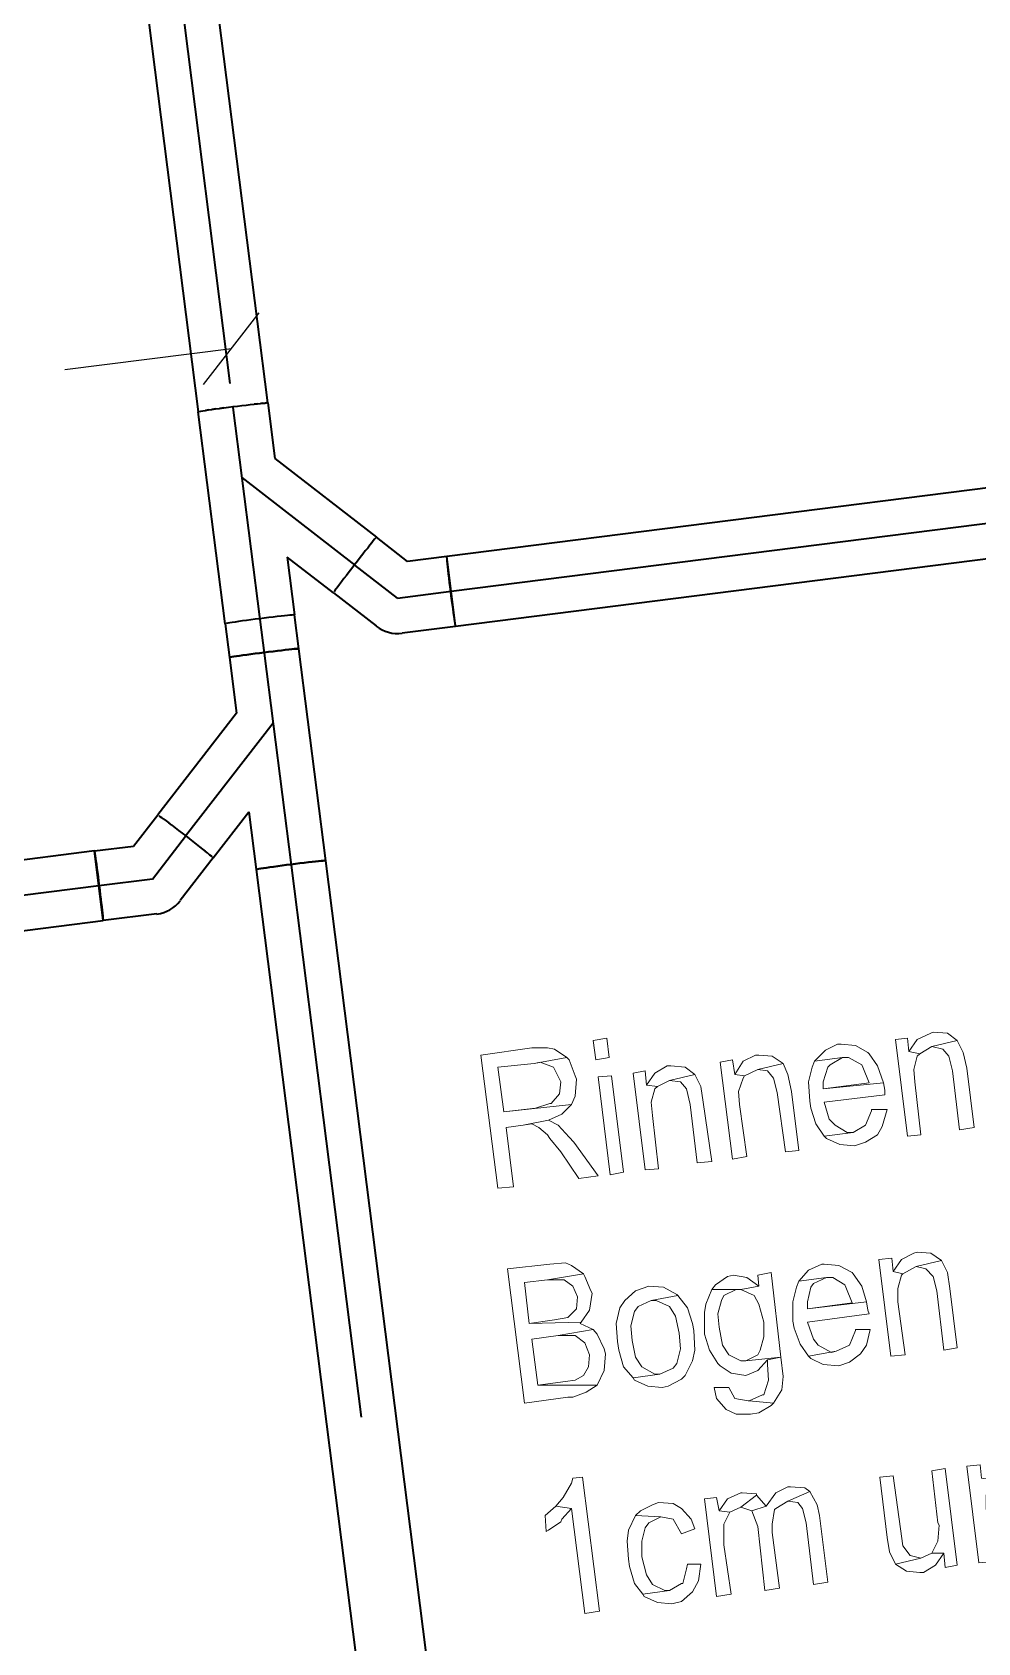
# Model space of a CAD drawing. Header units: metres. Extents: x 2713732.4 to 2713757.2, y 1226081.6 to 1226111.3.
# Drawn here: x 2713741.799 to 2713742.649, y 1226086.431 to 1226087.878 of the extents above; entities that cross this region are included whole.
import ezdxf

# ---------------------------------------------------------------- set-up
doc = ezdxf.new("R2010")
doc.units = ezdxf.units.M
doc.linetypes.add('DASHDOT', pattern=[1, 0.5, -0.25, 0, -0.25])
doc.layers.add('einlagen_boden_erstes_og', color=7, linetype='Continuous', true_color=0x000000)

msp = doc.modelspace()

# ---------------------------------------------------------------- linework, layer by layer
at = {"layer": 'einlagen_boden_erstes_og', "color": 5, "linetype": 'Continuous', "lineweight": 35, "true_color": 0x0000ff, "extrusion": (0.000477202, 0.001815, 0.999998)}
for p, q in [((2713741.8824, 1226088.0547, -0.1536), (2713741.9481, 1226087.5373, -0.1527)), ((2713742.0106, 1226087.5452, -0.1528), (2713741.9449, 1226088.0626, -0.1537)), ((2713743.4093, 1226087.5643, -0.1535), (2713742.1714, 1226087.4072, -0.1526)), ((2713741.9722, 1226087.3468, -0.1524), (2713741.9481, 1226087.5373, -0.1527)), ((2713741.9491, 1226087.5376, -0.1527), (2713741.9504, 1226087.5378, -0.1527)), ((2713741.9491, 1226087.5376, -0.1527), (2713741.9504, 1226087.5378, -0.1527)), ((2713741.9504, 1226087.5378, -0.1527), (2713741.9522, 1226087.5381, -0.1527)), ((2713741.9504, 1226087.5378, -0.1527), (2713741.9522, 1226087.5381, -0.1527)), ((2713741.9522, 1226087.5381, -0.1527), (2713741.9545, 1226087.5385, -0.1527)), ((2713741.9522, 1226087.5381, -0.1527), (2713741.9545, 1226087.5385, -0.1527)), ((2713741.9545, 1226087.5385, -0.1527), (2713741.9572, 1226087.5389, -0.1527)), ((2713741.9572, 1226087.5389, -0.1527), (2713741.9545, 1226087.5385, -0.1527)), ((2713741.9572, 1226087.5389, -0.1527), (2713741.9602, 1226087.5393, -0.1527)), ((2713741.9572, 1226087.5389, -0.1527), (2713741.9602, 1226087.5393, -0.1527)), ((2713741.9602, 1226087.5393, -0.1527), (2713741.9636, 1226087.5398, -0.1527)), ((2713741.9636, 1226087.5398, -0.1527), (2713741.9602, 1226087.5393, -0.1527)), ((2713741.9636, 1226087.5398, -0.1527), (2713741.9673, 1226087.5403, -0.1527)), ((2713741.9636, 1226087.5398, -0.1527), (2713741.9673, 1226087.5403, -0.1527)), ((2713741.9673, 1226087.5403, -0.1527), (2713741.9712, 1226087.5408, -0.1528)), ((2713741.9712, 1226087.5408, -0.1528), (2713741.9673, 1226087.5403, -0.1527)), ((2713741.9712, 1226087.5408, -0.1528), (2713741.9752, 1226087.5413, -0.1528)), ((2713741.9712, 1226087.5408, -0.1528), (2713741.9752, 1226087.5413, -0.1528)), ((2713741.9752, 1226087.5413, -0.1528), (2713741.9792, 1226087.5419, -0.1528)), ((2713741.9752, 1226087.5413, -0.1528), (2713741.9792, 1226087.5419, -0.1528)), ((2713741.9792, 1226087.5419, -0.1528), (2713741.9833, 1226087.5424, -0.1528)), ((2713741.9792, 1226087.5419, -0.1528), (2713741.9833, 1226087.5424, -0.1528)), ((2713741.9833, 1226087.5424, -0.1528), (2713741.9873, 1226087.5429, -0.1528)), ((2713741.9833, 1226087.5424, -0.1528), (2713741.9873, 1226087.5429, -0.1528)), ((2713741.9873, 1226087.5429, -0.1528), (2713741.9912, 1226087.5433, -0.1528)), ((2713741.9873, 1226087.5429, -0.1528), (2713741.9912, 1226087.5433, -0.1528)), ((2713741.9912, 1226087.5433, -0.1528), (2713741.9949, 1226087.5438, -0.1528)), ((2713741.9912, 1226087.5433, -0.1528), (2713741.9949, 1226087.5438, -0.1528)), ((2713741.9949, 1226087.5438, -0.1528), (2713741.9983, 1226087.5441, -0.1528)), ((2713741.9949, 1226087.5438, -0.1528), (2713741.9983, 1226087.5441, -0.1528)), ((2713741.9983, 1226087.5441, -0.1528), (2713742.0014, 1226087.5445, -0.1528)), ((2713742.0014, 1226087.5445, -0.1528), (2713741.9983, 1226087.5441, -0.1528)), ((2713742.0014, 1226087.5445, -0.1528), (2713742.0041, 1226087.5448, -0.1528)), ((2713742.0014, 1226087.5445, -0.1528), (2713742.0041, 1226087.5448, -0.1528)), ((2713742.0041, 1226087.5448, -0.1528), (2713742.0063, 1226087.545, -0.1528)), ((2713742.0063, 1226087.545, -0.1528), (2713742.0041, 1226087.5448, -0.1528)), ((2713742.0063, 1226087.545, -0.1528), (2713742.0082, 1226087.5451, -0.1528)), ((2713742.0063, 1226087.545, -0.1528), (2713742.0082, 1226087.5451, -0.1528)), ((2713742.0082, 1226087.5451, -0.1528), (2713742.0095, 1226087.5452, -0.1528)), ((2713742.0095, 1226087.5452, -0.1528), (2713742.0082, 1226087.5451, -0.1528)), ((2713742.0106, 1226087.5452, -0.1528), (2713742.0169, 1226087.4952, -0.1527)), ((2713742.0169, 1226087.4952, -0.1527), (2713742.1082, 1226087.4245, -0.1526)), ((2713742.1793, 1226087.3447, -0.1525), (2713743.4172, 1226087.5018, -0.1534)), ((2713742.104, 1226087.4195, -0.1526), (2713742.1023, 1226087.4174, -0.1526)), ((2713742.1054, 1226087.4213, -0.1526), (2713742.104, 1226087.4195, -0.1526)), ((2713742.1066, 1226087.4227, -0.1526), (2713742.1054, 1226087.4213, -0.1526)), ((2713742.1074, 1226087.4237, -0.1526), (2713742.1066, 1226087.4227, -0.1526)), ((2713742.1362, 1226087.4028, -0.1526), (2713742.1082, 1226087.4245, -0.1526)), ((2713742.0281, 1226087.4068, -0.1525), (2713742.0347, 1226087.3548, -0.1524)), ((2713742.0696, 1226087.3747, -0.1525), (2713742.0281, 1226087.4068, -0.1525)), ((2713742.0935, 1226087.4063, -0.1526), (2713742.0911, 1226087.4031, -0.1526)), ((2713742.096, 1226087.4094, -0.1526), (2713742.0935, 1226087.4063, -0.1526)), ((2713742.0982, 1226087.4123, -0.1526), (2713742.096, 1226087.4094, -0.1526)), ((2713742.1004, 1226087.4149, -0.1526), (2713742.0982, 1226087.4123, -0.1526)), ((2713742.1023, 1226087.4174, -0.1526), (2713742.1004, 1226087.4149, -0.1526)), ((2713742.1714, 1226087.4072, -0.1526), (2713742.1362, 1226087.4028, -0.1526)), ((2713742.1793, 1226087.3447, -0.1525), (2713742.1714, 1226087.4072, -0.1526)), ((2713742.1793, 1226087.3447, -0.1525), (2713742.1714, 1226087.4072, -0.1526)), ((2713742.1714, 1226087.4061, -0.1526), (2713742.1714, 1226087.4048, -0.1526)), ((2713742.1714, 1226087.4048, -0.1526), (2713742.1716, 1226087.403, -0.1526)), ((2713742.0812, 1226087.3903, -0.1525), (2713742.0789, 1226087.3874, -0.1525)), ((2713742.0836, 1226087.3934, -0.1525), (2713742.0812, 1226087.3903, -0.1525)), ((2713742.086, 1226087.3966, -0.1525), (2713742.0836, 1226087.3934, -0.1525)), ((2713742.0885, 1226087.3998, -0.1526), (2713742.086, 1226087.3966, -0.1525)), ((2713742.0911, 1226087.4031, -0.1526), (2713742.0885, 1226087.3998, -0.1526)), ((2713742.1716, 1226087.403, -0.1526), (2713742.1718, 1226087.4007, -0.1526)), ((2713742.1718, 1226087.4007, -0.1526), (2713742.1721, 1226087.398, -0.1526)), ((2713742.1721, 1226087.398, -0.1526), (2713742.1724, 1226087.3949, -0.1526)), ((2713742.1724, 1226087.3949, -0.1526), (2713742.1728, 1226087.3915, -0.1526)), ((2713742.1728, 1226087.3915, -0.1526), (2713742.1733, 1226087.3879, -0.1526)), ((2713742.0696, 1226087.3747, -0.1525), (2713742.1079, 1226087.345, -0.1525)), ((2713742.0709, 1226087.3767, -0.1525), (2713742.0702, 1226087.3756, -0.1525)), ((2713742.072, 1226087.3781, -0.1525), (2713742.0709, 1226087.3767, -0.1525)), ((2713742.0734, 1226087.38, -0.1525), (2713742.072, 1226087.3781, -0.1525)), ((2713742.075, 1226087.3822, -0.1525), (2713742.0734, 1226087.38, -0.1525)), ((2713742.0769, 1226087.3846, -0.1525), (2713742.075, 1226087.3822, -0.1525)), ((2713742.0789, 1226087.3874, -0.1525), (2713742.0769, 1226087.3846, -0.1525)), ((2713742.1733, 1226087.3879, -0.1526), (2713742.1737, 1226087.384, -0.1526)), ((2713742.1737, 1226087.384, -0.1526), (2713742.1742, 1226087.38, -0.1526)), ((2713742.1742, 1226087.38, -0.1526), (2713742.1747, 1226087.3759, -0.1525)), ((2713742.1747, 1226087.3759, -0.1525), (2713742.1752, 1226087.3718, -0.1525)), ((2713742.1752, 1226087.3718, -0.1525), (2713742.1758, 1226087.3678, -0.1525)), ((2713742.1758, 1226087.3678, -0.1525), (2713742.1763, 1226087.3639, -0.1525)), ((2713742.1763, 1226087.3639, -0.1525), (2713742.1768, 1226087.3603, -0.1525)), ((2713742.1768, 1226087.3603, -0.1525), (2713742.1773, 1226087.3569, -0.1525)), ((2713741.9722, 1226087.3468, -0.1524), (2713741.9761, 1226087.3165, -0.1523)), ((2713741.9746, 1226087.3474, -0.1524), (2713741.9733, 1226087.3471, -0.1524)), ((2713741.9746, 1226087.3474, -0.1524), (2713741.9733, 1226087.3471, -0.1524)), ((2713741.9764, 1226087.3477, -0.1524), (2713741.9746, 1226087.3474, -0.1524)), ((2713741.9764, 1226087.3477, -0.1524), (2713741.9746, 1226087.3474, -0.1524)), ((2713741.9787, 1226087.348, -0.1524), (2713741.9764, 1226087.3477, -0.1524)), ((2713741.9787, 1226087.348, -0.1524), (2713741.9764, 1226087.3477, -0.1524)), ((2713741.9813, 1226087.3484, -0.1524), (2713741.9787, 1226087.348, -0.1524)), ((2713741.9813, 1226087.3484, -0.1524), (2713741.9787, 1226087.348, -0.1524)), ((2713741.9844, 1226087.3489, -0.1524), (2713741.9813, 1226087.3484, -0.1524)), ((2713741.9844, 1226087.3489, -0.1524), (2713741.9813, 1226087.3484, -0.1524)), ((2713741.9878, 1226087.3494, -0.1524), (2713741.9844, 1226087.3489, -0.1524)), ((2713741.9878, 1226087.3494, -0.1524), (2713741.9844, 1226087.3489, -0.1524)), ((2713741.9915, 1226087.3499, -0.1524), (2713741.9878, 1226087.3494, -0.1524)), ((2713741.9915, 1226087.3499, -0.1524), (2713741.9878, 1226087.3494, -0.1524)), ((2713741.9953, 1226087.3504, -0.1524), (2713741.9915, 1226087.3499, -0.1524)), ((2713741.9953, 1226087.3504, -0.1524), (2713741.9915, 1226087.3499, -0.1524)), ((2713741.9993, 1226087.3509, -0.1524), (2713741.9953, 1226087.3504, -0.1524)), ((2713741.9993, 1226087.3509, -0.1524), (2713741.9953, 1226087.3504, -0.1524)), ((2713742.0034, 1226087.3514, -0.1524), (2713741.9993, 1226087.3509, -0.1524)), ((2713742.0034, 1226087.3514, -0.1524), (2713741.9993, 1226087.3509, -0.1524)), ((2713742.0075, 1226087.3519, -0.1524), (2713742.0034, 1226087.3514, -0.1524)), ((2713742.0075, 1226087.3519, -0.1524), (2713742.0034, 1226087.3514, -0.1524)), ((2713742.0115, 1226087.3524, -0.1524), (2713742.0075, 1226087.3519, -0.1524)), ((2713742.0115, 1226087.3524, -0.1524), (2713742.0075, 1226087.3519, -0.1524)), ((2713742.0154, 1226087.3529, -0.1524), (2713742.0115, 1226087.3524, -0.1524)), ((2713742.0154, 1226087.3529, -0.1524), (2713742.0115, 1226087.3524, -0.1524)), ((2713742.019, 1226087.3533, -0.1524), (2713742.0154, 1226087.3529, -0.1524)), ((2713742.019, 1226087.3533, -0.1524), (2713742.0154, 1226087.3529, -0.1524)), ((2713742.0225, 1226087.3537, -0.1524), (2713742.019, 1226087.3533, -0.1524)), ((2713742.0225, 1226087.3537, -0.1524), (2713742.019, 1226087.3533, -0.1524)), ((2713742.0255, 1226087.354, -0.1524), (2713742.0225, 1226087.3537, -0.1524)), ((2713742.0255, 1226087.354, -0.1524), (2713742.0225, 1226087.3537, -0.1524)), ((2713742.0282, 1226087.3543, -0.1524), (2713742.0255, 1226087.354, -0.1524)), ((2713742.0282, 1226087.3543, -0.1524), (2713742.0255, 1226087.354, -0.1524)), ((2713742.0305, 1226087.3546, -0.1524), (2713742.0282, 1226087.3543, -0.1524)), ((2713742.0305, 1226087.3546, -0.1524), (2713742.0282, 1226087.3543, -0.1524)), ((2713742.0323, 1226087.3547, -0.1524), (2713742.0305, 1226087.3546, -0.1524)), ((2713742.0323, 1226087.3547, -0.1524), (2713742.0305, 1226087.3546, -0.1524)), ((2713742.0337, 1226087.3548, -0.1524), (2713742.0323, 1226087.3547, -0.1524)), ((2713742.0337, 1226087.3548, -0.1524), (2713742.0323, 1226087.3547, -0.1524)), ((2713742.0386, 1226087.3244, -0.1524), (2713742.0347, 1226087.3548, -0.1524)), ((2713742.1773, 1226087.3569, -0.1525), (2713742.1777, 1226087.3538, -0.1525)), ((2713742.1777, 1226087.3538, -0.1525), (2713742.1781, 1226087.3511, -0.1525)), ((2713742.1781, 1226087.3511, -0.1525), (2713742.1785, 1226087.3489, -0.1525)), ((2713742.1785, 1226087.3489, -0.1525), (2713742.1788, 1226087.3471, -0.1525)), ((2713742.1788, 1226087.3471, -0.1525), (2713742.179, 1226087.3458, -0.1525)), ((2713742.1312, 1226087.3386, -0.1525), (2713742.1793, 1226087.3447, -0.1525)), ((2713741.9761, 1226087.3165, -0.1523), (2713741.9824, 1226087.2664, -0.1523)), ((2713741.9771, 1226087.3167, -0.1523), (2713741.9784, 1226087.317, -0.1523)), ((2713741.9784, 1226087.317, -0.1523), (2713741.9771, 1226087.3167, -0.1523)), ((2713741.9784, 1226087.317, -0.1523), (2713741.9802, 1226087.3173, -0.1524)), ((2713741.9802, 1226087.3173, -0.1524), (2713741.9784, 1226087.317, -0.1523)), ((2713741.9802, 1226087.3173, -0.1524), (2713741.9825, 1226087.3177, -0.1524)), ((2713741.9825, 1226087.3177, -0.1524), (2713741.9802, 1226087.3173, -0.1524)), ((2713741.9825, 1226087.3177, -0.1524), (2713741.9852, 1226087.3181, -0.1524)), ((2713741.9852, 1226087.3181, -0.1524), (2713741.9825, 1226087.3177, -0.1524)), ((2713741.9852, 1226087.3181, -0.1524), (2713741.9883, 1226087.3185, -0.1524)), ((2713741.9883, 1226087.3185, -0.1524), (2713741.9852, 1226087.3181, -0.1524)), ((2713741.9883, 1226087.3185, -0.1524), (2713741.9917, 1226087.319, -0.1524)), ((2713741.9917, 1226087.319, -0.1524), (2713741.9883, 1226087.3185, -0.1524)), ((2713741.9917, 1226087.319, -0.1524), (2713741.9953, 1226087.3195, -0.1524)), ((2713741.9953, 1226087.3195, -0.1524), (2713741.9917, 1226087.319, -0.1524)), ((2713741.9953, 1226087.3195, -0.1524), (2713741.9992, 1226087.32, -0.1524)), ((2713741.9992, 1226087.32, -0.1524), (2713741.9953, 1226087.3195, -0.1524)), ((2713741.9992, 1226087.32, -0.1524), (2713742.0032, 1226087.3205, -0.1524)), ((2713742.0032, 1226087.3205, -0.1524), (2713741.9992, 1226087.32, -0.1524)), ((2713742.0032, 1226087.3205, -0.1524), (2713742.0073, 1226087.321, -0.1524)), ((2713742.0073, 1226087.321, -0.1524), (2713742.0032, 1226087.3205, -0.1524)), ((2713742.0073, 1226087.321, -0.1524), (2713742.0113, 1226087.3216, -0.1524)), ((2713742.0113, 1226087.3216, -0.1524), (2713742.0073, 1226087.321, -0.1524)), ((2713742.0113, 1226087.3216, -0.1524), (2713742.0154, 1226087.322, -0.1524)), ((2713742.0154, 1226087.322, -0.1524), (2713742.0113, 1226087.3216, -0.1524)), ((2713742.0154, 1226087.322, -0.1524), (2713742.0192, 1226087.3225, -0.1524)), ((2713742.0192, 1226087.3225, -0.1524), (2713742.0154, 1226087.322, -0.1524)), ((2713742.0192, 1226087.3225, -0.1524), (2713742.0229, 1226087.3229, -0.1524)), ((2713742.0229, 1226087.3229, -0.1524), (2713742.0192, 1226087.3225, -0.1524)), ((2713742.0229, 1226087.3229, -0.1524), (2713742.0263, 1226087.3233, -0.1524)), ((2713742.0263, 1226087.3233, -0.1524), (2713742.0229, 1226087.3229, -0.1524)), ((2713742.0263, 1226087.3233, -0.1524), (2713742.0294, 1226087.3237, -0.1524)), ((2713742.0294, 1226087.3237, -0.1524), (2713742.0263, 1226087.3233, -0.1524)), ((2713742.0294, 1226087.3237, -0.1524), (2713742.0321, 1226087.3239, -0.1524)), ((2713742.0321, 1226087.3239, -0.1524), (2713742.0294, 1226087.3237, -0.1524)), ((2713742.0321, 1226087.3239, -0.1524), (2713742.0344, 1226087.3242, -0.1524)), ((2713742.0344, 1226087.3242, -0.1524), (2713742.0321, 1226087.3239, -0.1524)), ((2713742.0344, 1226087.3242, -0.1524), (2713742.0362, 1226087.3243, -0.1524)), ((2713742.0362, 1226087.3243, -0.1524), (2713742.0344, 1226087.3242, -0.1524)), ((2713742.0362, 1226087.3243, -0.1524), (2713742.0375, 1226087.3244, -0.1524)), ((2713742.0375, 1226087.3244, -0.1524), (2713742.0362, 1226087.3243, -0.1524)), ((2713742.0628, 1226087.1339, -0.1521), (2713742.0386, 1226087.3244, -0.1524)), ((2713741.9824, 1226087.2664, -0.1523), (2713741.9117, 1226087.1752, -0.1521)), ((2713741.89, 1226087.1471, -0.152), (2713741.9117, 1226087.1752, -0.1521)), ((2713741.9127, 1226087.1746, -0.1521), (2713741.9137, 1226087.1738, -0.1521)), ((2713741.9137, 1226087.1738, -0.1521), (2713741.9152, 1226087.1728, -0.1521)), ((2713741.9171, 1226087.1714, -0.1521), (2713741.9152, 1226087.1728, -0.1521)), ((2713741.9615, 1226087.1366, -0.152), (2713741.9937, 1226087.178, -0.1521)), ((2713741.9937, 1226087.178, -0.1521), (2713742.0003, 1226087.126, -0.152)), ((2713741.9171, 1226087.1714, -0.1521), (2713741.9192, 1226087.1698, -0.1521)), ((2713741.9192, 1226087.1698, -0.1521), (2713741.9217, 1226087.1679, -0.1521)), ((2713741.9244, 1226087.1658, -0.152), (2713741.9217, 1226087.1679, -0.1521)), ((2713741.9244, 1226087.1658, -0.152), (2713741.9274, 1226087.1636, -0.152)), ((2713741.9274, 1226087.1636, -0.152), (2713741.9305, 1226087.1612, -0.152)), ((2713741.9305, 1226087.1612, -0.152), (2713741.9337, 1226087.1587, -0.152)), ((2713741.9337, 1226087.1587, -0.152), (2713741.9369, 1226087.1562, -0.152)), ((2713741.8549, 1226087.1427, -0.152), (2713741.89, 1226087.1471, -0.152)), ((2713741.9369, 1226087.1562, -0.152), (2713741.9402, 1226087.1537, -0.152)), ((2713741.9402, 1226087.1537, -0.152), (2713741.9433, 1226087.1512, -0.152)), ((2713741.9433, 1226087.1512, -0.152), (2713741.9464, 1226087.1488, -0.152)), ((2713741.9464, 1226087.1488, -0.152), (2713741.9493, 1226087.1465, -0.152)), ((2713741.9493, 1226087.1465, -0.152), (2713741.952, 1226087.1444, -0.152)), ((2713741.952, 1226087.1444, -0.152), (2713741.9544, 1226087.1425, -0.152)), ((2713741.8549, 1226087.1427, -0.152), (2713740.5177, 1226086.973, -0.151)), ((2713741.8628, 1226087.0802, -0.1519), (2713741.8549, 1226087.1427, -0.152)), ((2713741.8549, 1226087.1427, -0.152), (2713741.8628, 1226087.0802, -0.1519)), ((2713741.8554, 1226087.1403, -0.152), (2713741.8551, 1226087.1416, -0.152)), ((2713741.8557, 1226087.1385, -0.152), (2713741.8554, 1226087.1403, -0.152)), ((2713741.8561, 1226087.1363, -0.152), (2713741.8557, 1226087.1385, -0.152)), ((2713741.8565, 1226087.1336, -0.152), (2713741.8561, 1226087.1363, -0.152)), ((2713741.8569, 1226087.1305, -0.152), (2713741.8565, 1226087.1336, -0.152)), ((2713741.8574, 1226087.1271, -0.1519), (2713741.8569, 1226087.1305, -0.152)), ((2713741.9615, 1226087.1366, -0.152), (2713741.9318, 1226087.0982, -0.1519)), ((2713741.9566, 1226087.1408, -0.152), (2713741.9544, 1226087.1425, -0.152)), ((2713741.9566, 1226087.1408, -0.152), (2713741.9583, 1226087.1393, -0.152)), ((2713741.9583, 1226087.1393, -0.152), (2713741.9597, 1226087.1382, -0.152)), ((2713741.9608, 1226087.1373, -0.152), (2713741.9597, 1226087.1382, -0.152)), ((2713742.0124, 1226087.1281, -0.152), (2713742.0158, 1226087.1285, -0.152)), ((2713742.0158, 1226087.1285, -0.152), (2713742.0124, 1226087.1281, -0.152)), ((2713742.0158, 1226087.1285, -0.152), (2713742.0195, 1226087.129, -0.152)), ((2713742.0195, 1226087.129, -0.152), (2713742.0158, 1226087.1285, -0.152)), ((2713742.0195, 1226087.129, -0.152), (2713742.0234, 1226087.1296, -0.152)), ((2713742.0234, 1226087.1296, -0.152), (2713742.0195, 1226087.129, -0.152)), ((2713742.0234, 1226087.1296, -0.152), (2713742.0274, 1226087.1301, -0.152)), ((2713742.0274, 1226087.1301, -0.152), (2713742.0234, 1226087.1296, -0.152)), ((2713742.0274, 1226087.1301, -0.152), (2713742.0314, 1226087.1306, -0.152)), ((2713742.0314, 1226087.1306, -0.152), (2713742.0274, 1226087.1301, -0.152)), ((2713742.0314, 1226087.1306, -0.152), (2713742.0355, 1226087.1311, -0.152)), ((2713742.0355, 1226087.1311, -0.152), (2713742.0314, 1226087.1306, -0.152)), ((2713742.0355, 1226087.1311, -0.152), (2713742.0395, 1226087.1316, -0.152)), ((2713742.0395, 1226087.1316, -0.152), (2713742.0355, 1226087.1311, -0.152)), ((2713742.0395, 1226087.1316, -0.152), (2713742.0434, 1226087.1321, -0.152)), ((2713742.0434, 1226087.1321, -0.152), (2713742.0395, 1226087.1316, -0.152)), ((2713742.0434, 1226087.1321, -0.152), (2713742.0471, 1226087.1325, -0.152)), ((2713742.0471, 1226087.1325, -0.152), (2713742.0434, 1226087.1321, -0.152)), ((2713742.0471, 1226087.1325, -0.152), (2713742.0505, 1226087.1329, -0.152)), ((2713742.0505, 1226087.1329, -0.152), (2713742.0471, 1226087.1325, -0.152)), ((2713742.0505, 1226087.1329, -0.152), (2713742.0536, 1226087.1332, -0.1521)), ((2713742.0536, 1226087.1332, -0.1521), (2713742.0505, 1226087.1329, -0.152)), ((2713742.0536, 1226087.1332, -0.1521), (2713742.0563, 1226087.1335, -0.1521)), ((2713742.0563, 1226087.1335, -0.1521), (2713742.0536, 1226087.1332, -0.1521)), ((2713742.0563, 1226087.1335, -0.1521), (2713742.0585, 1226087.1337, -0.1521)), ((2713742.0585, 1226087.1337, -0.1521), (2713742.0563, 1226087.1335, -0.1521)), ((2713742.0585, 1226087.1337, -0.1521), (2713742.0604, 1226087.1339, -0.1521)), ((2713742.0604, 1226087.1339, -0.1521), (2713742.0585, 1226087.1337, -0.1521)), ((2713742.0604, 1226087.1339, -0.1521), (2713742.0617, 1226087.134, -0.1521)), ((2713742.0617, 1226087.134, -0.1521), (2713742.0604, 1226087.1339, -0.1521)), ((2713742.184, 1226086.1784, -0.1504), (2713742.0628, 1226087.1339, -0.1521)), ((2713741.8579, 1226087.1235, -0.1519), (2713741.8574, 1226087.1271, -0.1519)), ((2713741.8584, 1226087.1196, -0.1519), (2713741.8579, 1226087.1235, -0.1519)), ((2713741.8589, 1226087.1156, -0.1519), (2713741.8584, 1226087.1196, -0.1519)), ((2713741.8594, 1226087.1115, -0.1519), (2713741.8589, 1226087.1156, -0.1519)), ((2713742.0003, 1226087.126, -0.152), (2713742.1215, 1226086.1705, -0.1503)), ((2713742.0013, 1226087.1263, -0.152), (2713742.0026, 1226087.1266, -0.152)), ((2713742.0026, 1226087.1266, -0.152), (2713742.0013, 1226087.1263, -0.152)), ((2713742.0026, 1226087.1266, -0.152), (2713742.0044, 1226087.1269, -0.152)), ((2713742.0044, 1226087.1269, -0.152), (2713742.0026, 1226087.1266, -0.152)), ((2713742.0044, 1226087.1269, -0.152), (2713742.0067, 1226087.1272, -0.152)), ((2713742.0067, 1226087.1272, -0.152), (2713742.0044, 1226087.1269, -0.152)), ((2713742.0067, 1226087.1272, -0.152), (2713742.0094, 1226087.1276, -0.152)), ((2713742.0094, 1226087.1276, -0.152), (2713742.0067, 1226087.1272, -0.152)), ((2713742.0094, 1226087.1276, -0.152), (2713742.0124, 1226087.1281, -0.152)), ((2713742.0124, 1226087.1281, -0.152), (2713742.0094, 1226087.1276, -0.152)), ((2713741.86, 1226087.1074, -0.1519), (2713741.8594, 1226087.1115, -0.1519)), ((2713741.8604, 1226087.1034, -0.1519), (2713741.86, 1226087.1074, -0.1519)), ((2713741.8609, 1226087.0995, -0.1519), (2713741.8604, 1226087.1034, -0.1519)), ((2713741.8613, 1226087.0959, -0.1519), (2713741.8609, 1226087.0995, -0.1519)), ((2713741.8617, 1226087.0925, -0.1519), (2713741.8613, 1226087.0959, -0.1519)), ((2713741.8621, 1226087.0894, -0.1519), (2713741.8617, 1226087.0925, -0.1519)), ((2713741.8623, 1226087.0867, -0.1519), (2713741.8621, 1226087.0894, -0.1519)), ((2713741.8626, 1226087.0844, -0.1519), (2713741.8623, 1226087.0867, -0.1519)), ((2713741.9109, 1226087.0863, -0.1519), (2713741.8628, 1226087.0802, -0.1519)), ((2713740.5256, 1226086.9105, -0.1509), (2713741.8628, 1226087.0802, -0.1519)), ((2713741.8627, 1226087.0826, -0.1519), (2713741.8626, 1226087.0844, -0.1519)), ((2713741.8628, 1226087.0813, -0.1519), (2713741.8627, 1226087.0826, -0.1519))]:
    msp.add_line(p, q, dxfattribs=at)
at = {"layer": 'einlagen_boden_erstes_og', "color": 5, "linetype": 'DASHDOT', "lineweight": 35, "true_color": 0x0000ff, "extrusion": (0.000477202, 0.001815, 0.999998)}
for p, q in [((2713741.9137, 1226088.0587, -0.1537), (2713741.9793, 1226087.5412, -0.1528)), ((2713741.9793, 1226087.5412, -0.1528), (2713742.0035, 1226087.3508, -0.1524)), ((2713742.1753, 1226087.376, -0.1526), (2713743.4133, 1226087.5331, -0.1534)), ((2713741.9873, 1226087.4783, -0.1526), (2713742.0889, 1226087.3996, -0.1526)), ((2713742.1272, 1226087.3699, -0.1525), (2713742.0889, 1226087.3996, -0.1526)), ((2713742.1272, 1226087.3699, -0.1525), (2713742.1753, 1226087.376, -0.1526)), ((2713742.0035, 1226087.3508, -0.1524), (2713742.0073, 1226087.3204, -0.1524)), ((2713742.0073, 1226087.3204, -0.1524), (2713742.0315, 1226087.13, -0.152)), ((2713742.0153, 1226087.2574, -0.1523), (2713741.9366, 1226087.1559, -0.152)), ((2713741.9069, 1226087.1175, -0.152), (2713741.9366, 1226087.1559, -0.152)), ((2713742.0315, 1226087.13, -0.152), (2713742.1528, 1226086.1745, -0.1504)), ((2713741.9069, 1226087.1175, -0.152), (2713741.8588, 1226087.1114, -0.1519)), ((2713741.8588, 1226087.1114, -0.1519), (2713740.5217, 1226086.9417, -0.151))]:
    msp.add_line(p, q, dxfattribs=at)
at = {"layer": 'einlagen_boden_erstes_og', "color": 7, "linetype": 'Continuous', "lineweight": 25, "extrusion": (0.000477202, 0.001815, 0.999998)}
for p, q in [((2713741.953, 1226087.5619, -0.1528), (2713742.0028, 1226087.6262, -0.1529)), ((2713741.9779, 1226087.594, -0.1529), (2713741.8282, 1226087.575, -0.1527))]:
    msp.add_line(p, q, dxfattribs=at)
at = {"layer": 'einlagen_boden_erstes_og', "color": 7, "lineweight": 0}
for points in [[(2713742.3151, 1226086.9745), (2713742.3031, 1226086.9724), (2713742.3053, 1226086.955), (2713742.3172, 1226086.9571)], [(2713742.5855, 1226086.9745), (2713742.5747, 1226086.9734), (2713742.5855, 1226086.8865), (2713742.5975, 1226086.8876), (2713742.592, 1226086.9354), (2713742.591, 1226086.9463), (2713742.5942, 1226086.9582), (2713742.5964, 1226086.9604), (2713742.5866, 1226086.9626)], [(2713742.6083, 1226086.98), (2713742.6062, 1226086.9789), (2713742.5942, 1226086.9734), (2713742.5866, 1226086.9626), (2713742.5964, 1226086.9604), (2713742.6072, 1226086.9669), (2713742.6301, 1226086.9724), (2713742.6214, 1226086.9789)], [(2713742.6301, 1226086.9724), (2713742.6072, 1226086.9669), (2713742.617, 1226086.9647), (2713742.6225, 1226086.9582), (2713742.6257, 1226086.9452), (2713742.6322, 1226086.892), (2713742.6453, 1226086.8941), (2713742.6387, 1226086.9474), (2713742.6355, 1226086.9615)], [(2713742.2477, 1226086.9658), (2713742.2021, 1226086.9593), (2713742.2173, 1226086.8398), (2713742.2314, 1226086.8409), (2713742.2249, 1226086.8941), (2713742.2401, 1226086.8963), (2713742.2629, 1226086.9007), (2713742.2749, 1226086.9061), (2713742.2836, 1226086.9148), (2713742.2227, 1226086.9083), (2713742.2173, 1226086.9485), (2713742.2499, 1226086.9517), (2713742.2792, 1226086.9571), (2713742.2683, 1226086.9647), (2713742.2618, 1226086.9658)], [(2713742.2792, 1226086.9571), (2713742.2499, 1226086.9517), (2713742.2553, 1226086.9528), (2713742.2673, 1226086.9485), (2713742.2673, 1226086.9485), (2713742.2738, 1226086.9354), (2713742.2727, 1226086.9246), (2713742.2651, 1226086.9159), (2713742.264, 1226086.9159), (2713742.251, 1226086.9115), (2713742.2227, 1226086.9083), (2713742.2836, 1226086.9148), (2713742.2868, 1226086.9224), (2713742.2879, 1226086.9376), (2713742.2868, 1226086.9408), (2713742.2814, 1226086.955)], [(2713742.428, 1226086.955), (2713742.4172, 1226086.9528), (2713742.428, 1226086.8659), (2713742.4411, 1226086.8681), (2713742.4345, 1226086.9148), (2713742.4335, 1226086.9267), (2713742.4378, 1226086.9387), (2713742.4389, 1226086.9408), (2713742.4302, 1226086.9419)], [(2713742.4519, 1226086.9593), (2713742.4487, 1226086.9593), (2713742.4378, 1226086.9539), (2713742.4302, 1226086.9419), (2713742.4389, 1226086.9408), (2713742.4508, 1226086.9463), (2713742.4736, 1226086.9517), (2713742.4639, 1226086.9582)], [(2713742.5019, 1226086.9539), (2713742.4997, 1226086.9485), (2713742.4965, 1226086.9354), (2713742.4975, 1226086.918), (2713742.4986, 1226086.9115), (2713742.503, 1226086.8974), (2713742.5106, 1226086.8865), (2713742.5366, 1226086.8898), (2713742.5312, 1226086.8898), (2713742.5203, 1226086.8963), (2713742.5149, 1226086.9017), (2713742.5106, 1226086.917), (2713742.5649, 1226086.9235), (2713742.5649, 1226086.9278), (2713742.5638, 1226086.9343), (2713742.5095, 1226086.9289), (2713742.5095, 1226086.9354), (2713742.5138, 1226086.9485), (2713742.516, 1226086.9506), (2713742.5269, 1226086.9571)], [(2713742.5258, 1226086.9691), (2713742.5225, 1226086.9691), (2713742.5117, 1226086.9637), (2713742.5019, 1226086.9539), (2713742.5269, 1226086.9571), (2713742.5323, 1226086.9571), (2713742.5442, 1226086.9506), (2713742.5453, 1226086.9485), (2713742.5508, 1226086.9343), (2713742.5095, 1226086.9289), (2713742.5638, 1226086.9343), (2713742.5584, 1226086.9495), (2713742.5508, 1226086.9604), (2713742.5497, 1226086.9615), (2713742.5388, 1226086.968)], [(2713742.3194, 1226086.9408), (2713742.3074, 1226086.9398), (2713742.3183, 1226086.8518), (2713742.3303, 1226086.854)], [(2713742.3498, 1226086.9452), (2713742.3389, 1226086.943), (2713742.3498, 1226086.8561), (2713742.3618, 1226086.8572), (2713742.3563, 1226086.905), (2713742.3552, 1226086.917), (2713742.3585, 1226086.9289), (2713742.3607, 1226086.9311), (2713742.3509, 1226086.9322)], [(2713742.3726, 1226086.9495), (2713742.3694, 1226086.9495), (2713742.3585, 1226086.943), (2713742.3509, 1226086.9322), (2713742.3607, 1226086.9311), (2713742.3715, 1226086.9365), (2713742.3943, 1226086.9419), (2713742.3857, 1226086.9485)], [(2713742.3943, 1226086.9419), (2713742.3715, 1226086.9365), (2713742.3813, 1226086.9354), (2713742.3867, 1226086.9289), (2713742.39, 1226086.9148), (2713742.3965, 1226086.8626), (2713742.4096, 1226086.8637), (2713742.4019, 1226086.917), (2713742.3998, 1226086.9311)], [(2713742.4736, 1226086.9517), (2713742.4508, 1226086.9463), (2713742.4595, 1226086.9452), (2713742.465, 1226086.9387), (2713742.4682, 1226086.9256), (2713742.4758, 1226086.8724), (2713742.4878, 1226086.8735), (2713742.4812, 1226086.9267), (2713742.478, 1226086.9419)], [(2713742.2629, 1226086.9007), (2713742.2401, 1226086.8963), (2713742.2477, 1226086.8974), (2713742.2542, 1226086.8941), (2713742.2618, 1226086.8876), (2713742.264, 1226086.8844), (2713742.2738, 1226086.8724), (2713742.2901, 1226086.8485), (2713742.3074, 1226086.8507), (2713742.2857, 1226086.8811), (2713742.2814, 1226086.8855), (2713742.2716, 1226086.8963)], [(2713742.5529, 1226086.9104), (2713742.5529, 1226086.9093), (2713742.5475, 1226086.8963), (2713742.5366, 1226086.8898), (2713742.5106, 1226086.8865), (2713742.5127, 1226086.8844), (2713742.5247, 1226086.8789), (2713742.5377, 1226086.8778), (2713742.5475, 1226086.8811), (2713742.5584, 1226086.8876), (2713742.5627, 1226086.8952), (2713742.5671, 1226086.9104)], [(2713742.5942, 1226086.7823), (2713742.591, 1226086.7812), (2713742.5801, 1226086.7757), (2713742.5725, 1226086.7649), (2713742.5812, 1226086.7627), (2713742.5931, 1226086.7692), (2713742.6159, 1226086.7747), (2713742.6062, 1226086.7812)], [(2713742.264, 1226086.7714), (2713742.226, 1226086.7671), (2713742.2412, 1226086.6465), (2713742.2803, 1226086.6519), (2713742.2846, 1226086.6519), (2713742.2966, 1226086.6563), (2713742.3064, 1226086.6628), (2713742.2531, 1226086.6628), (2713742.2477, 1226086.7041), (2713742.2716, 1226086.7073), (2713742.3031, 1226086.7127), (2713742.2912, 1226086.7182), (2713742.2922, 1226086.7193), (2713742.2455, 1226086.7182), (2713742.2412, 1226086.7551), (2713742.2618, 1226086.7573), (2713742.2944, 1226086.7627), (2713742.2836, 1226086.7703), (2713742.2781, 1226086.7725)], [(2713742.5106, 1226086.7714), (2713742.5084, 1226086.7714), (2713742.4965, 1226086.766), (2713742.4878, 1226086.7562), (2713742.5127, 1226086.7594), (2713742.5182, 1226086.7594), (2713742.529, 1226086.7529), (2713742.5301, 1226086.7508), (2713742.5356, 1226086.7366), (2713742.4954, 1226086.7312), (2713742.5486, 1226086.7377), (2713742.5442, 1226086.7518), (2713742.5366, 1226086.7627), (2713742.5356, 1226086.7638), (2713742.5236, 1226086.7703)], [(2713742.5714, 1226086.7768), (2713742.5595, 1226086.7757), (2713742.5703, 1226086.6888), (2713742.5834, 1226086.6899), (2713742.5768, 1226086.7377), (2713742.5768, 1226086.7497), (2713742.5801, 1226086.7616), (2713742.5812, 1226086.7627), (2713742.5725, 1226086.7649)], [(2713742.6159, 1226086.7747), (2713742.5931, 1226086.7692), (2713742.6018, 1226086.7671), (2713742.6083, 1226086.7605), (2713742.6116, 1226086.7475), (2713742.6181, 1226086.6943), (2713742.6301, 1226086.6964), (2713742.6235, 1226086.7497), (2713742.6214, 1226086.7638)], [(2713742.2944, 1226086.7627), (2713742.2618, 1226086.7573), (2713742.2651, 1226086.7573), (2713742.277, 1226086.7573), (2713742.2846, 1226086.7518), (2713742.289, 1226086.7421), (2713742.2879, 1226086.7312), (2713742.2803, 1226086.7236), (2713742.2683, 1226086.7214), (2713742.2455, 1226086.7182), (2713742.2922, 1226086.7193), (2713742.2998, 1226086.7301), (2713742.2998, 1226086.7301), (2713742.302, 1226086.7453), (2713742.3009, 1226086.7475), (2713742.2955, 1226086.7605)], [(2713742.4291, 1226086.7616), (2713742.4237, 1226086.7605), (2713742.4128, 1226086.7529), (2713742.4096, 1226086.7486), (2713742.4313, 1226086.7486), (2713742.4356, 1226086.7486), (2713742.4519, 1226086.7518), (2713742.4411, 1226086.7594)], [(2713742.4628, 1226086.7638), (2713742.4508, 1226086.7616), (2713742.4519, 1226086.7518), (2713742.4356, 1226086.7486), (2713742.4476, 1226086.7432), (2713742.4519, 1226086.7356), (2713742.4563, 1226086.7193), (2713742.4563, 1226086.7062), (2713742.453, 1226086.6943), (2713742.4508, 1226086.6899), (2713742.44, 1226086.6845), (2713742.4715, 1226086.6878)], [(2713742.4878, 1226086.7562), (2713742.4856, 1226086.7508), (2713742.4823, 1226086.7377), (2713742.4823, 1226086.7203), (2713742.4834, 1226086.7138), (2713742.4888, 1226086.6997), (2713742.4965, 1226086.6888), (2713742.5214, 1226086.6932), (2713742.5171, 1226086.6921), (2713742.5051, 1226086.6986), (2713742.5008, 1226086.7041), (2713742.4954, 1226086.7193), (2713742.5508, 1226086.7269), (2713742.5497, 1226086.7301), (2713742.5486, 1226086.7377), (2713742.4954, 1226086.7312), (2713742.4954, 1226086.7377), (2713742.4986, 1226086.7508), (2713742.5008, 1226086.754), (2713742.5127, 1226086.7594)], [(2713742.3531, 1226086.7518), (2713742.3411, 1226086.7475), (2713742.3313, 1226086.7388), (2713742.327, 1226086.7323), (2713742.3237, 1226086.7182), (2713742.3248, 1226086.7019), (2713742.3259, 1226086.6943), (2713742.3303, 1226086.6791), (2713742.3389, 1226086.6693), (2713742.3628, 1226086.6725), (2713742.3585, 1226086.6725), (2713742.3466, 1226086.6791), (2713742.3411, 1226086.6878), (2713742.3379, 1226086.703), (2713742.3368, 1226086.716), (2713742.34, 1226086.729), (2713742.3433, 1226086.7334), (2713742.3552, 1226086.7388), (2713742.3791, 1226086.7432), (2713742.3781, 1226086.7442), (2713742.3661, 1226086.7508)], [(2713742.3791, 1226086.7432), (2713742.3552, 1226086.7388), (2713742.3596, 1226086.7388), (2713742.3715, 1226086.7334), (2713742.377, 1226086.7247), (2713742.3802, 1226086.7095), (2713742.3813, 1226086.6954), (2713742.3781, 1226086.6823), (2713742.3748, 1226086.678), (2713742.3628, 1226086.6725), (2713742.3389, 1226086.6693), (2713742.34, 1226086.6671), (2713742.352, 1226086.6617), (2713742.365, 1226086.6606), (2713742.3704, 1226086.6617), (2713742.3824, 1226086.6682), (2713742.3857, 1226086.6715), (2713742.3922, 1226086.6845), (2713742.3943, 1226086.6943), (2713742.3933, 1226086.7117), (2713742.3922, 1226086.7182), (2713742.3878, 1226086.7323)], [(2713742.4096, 1226086.7486), (2713742.4041, 1226086.7356), (2713742.403, 1226086.7279), (2713742.403, 1226086.7117), (2713742.403, 1226086.7084), (2713742.4074, 1226086.6943), (2713742.415, 1226086.6823), (2713742.4172, 1226086.6802), (2713742.4269, 1226086.6736), (2713742.44, 1226086.6715), (2713742.4508, 1226086.6758), (2713742.4595, 1226086.6856), (2713742.4715, 1226086.6878), (2713742.44, 1226086.6845), (2713742.4356, 1226086.6845), (2713742.4248, 1226086.6899), (2713742.4193, 1226086.6986), (2713742.4161, 1226086.7149), (2713742.415, 1226086.7269), (2713742.4182, 1226086.7388), (2713742.4204, 1226086.7432), (2713742.4313, 1226086.7486)], [(2713742.3031, 1226086.7127), (2713742.2716, 1226086.7073), (2713742.2738, 1226086.7073), (2713742.2868, 1226086.7073), (2713742.2955, 1226086.7008), (2713742.2998, 1226086.6899), (2713742.2988, 1226086.6791), (2713742.2944, 1226086.6715), (2713742.2868, 1226086.6671), (2713742.2781, 1226086.666), (2713742.2531, 1226086.6628), (2713742.3064, 1226086.6628), (2713742.3129, 1226086.6758), (2713742.3129, 1226086.6758), (2713742.314, 1226086.691), (2713742.3129, 1226086.6954), (2713742.3064, 1226086.7084)], [(2713742.5388, 1226086.7127), (2713742.5388, 1226086.7117), (2713742.5334, 1226086.6986), (2713742.5214, 1226086.6932), (2713742.4965, 1226086.6888), (2713742.4986, 1226086.6867), (2713742.5095, 1226086.6812), (2713742.5236, 1226086.6802), (2713742.5334, 1226086.6834), (2713742.5432, 1226086.691), (2713742.5486, 1226086.6986), (2713742.5519, 1226086.7127)], [(2713742.4715, 1226086.6878), (2713742.4595, 1226086.6856), (2713742.4595, 1226086.6812), (2713742.4606, 1226086.6671), (2713742.4563, 1226086.6541), (2713742.4552, 1226086.6541), (2713742.4432, 1226086.6487), (2713742.465, 1226086.6465), (2713742.4726, 1226086.6584), (2713742.4736, 1226086.6704)], [(2713742.4117, 1226086.6606), (2713742.4139, 1226086.6508), (2713742.4226, 1226086.641), (2713742.4313, 1226086.6367), (2713742.4443, 1226086.6367), (2713742.4519, 1226086.6378), (2713742.4628, 1226086.6443), (2713742.465, 1226086.6465), (2713742.4432, 1226086.6487), (2713742.4421, 1226086.6487), (2713742.4302, 1226086.6508), (2713742.4248, 1226086.6606)], [(2713742.2933, 1226086.5802), (2713742.2846, 1226086.5791), (2713742.2836, 1226086.5748), (2713742.2759, 1226086.5618), (2713742.2694, 1226086.5541), (2713742.2836, 1226086.552), (2713742.2955, 1226086.4575), (2713742.3085, 1226086.4596)], [(2713742.5725, 1226086.5813), (2713742.5605, 1226086.5802), (2713742.5671, 1226086.5259), (2713742.5692, 1226086.5129), (2713742.5747, 1226086.502), (2713742.5975, 1226086.5074), (2713742.5877, 1226086.5096), (2713742.5812, 1226086.5183), (2713742.5812, 1226086.5183), (2713742.579, 1226086.5335)], [(2713742.6192, 1226086.5878), (2713742.6072, 1226086.5857), (2713742.6127, 1226086.5389), (2713742.6138, 1226086.5368), (2713742.6127, 1226086.5226), (2713742.6072, 1226086.5118), (2713742.6181, 1226086.5118), (2713742.6192, 1226086.4988), (2713742.6301, 1226086.5009)], [(2713742.6507, 1226086.5911), (2713742.6387, 1226086.59), (2713742.6496, 1226086.5031), (2713742.6626, 1226086.5042), (2713742.6561, 1226086.552), (2713742.6561, 1226086.5639), (2713742.6594, 1226086.5759), (2713742.6605, 1226086.578), (2713742.6518, 1226086.5791)], [(2713742.4367, 1226086.5661), (2713742.4356, 1226086.5661), (2713742.4237, 1226086.5607), (2713742.4161, 1226086.5498), (2713742.4258, 1226086.5487), (2713742.4356, 1226086.5531), (2713742.4497, 1226086.5639), (2713742.4497, 1226086.565)], [(2713742.4802, 1226086.5715), (2713742.478, 1226086.5715), (2713742.4671, 1226086.5661), (2713742.4584, 1226086.5541), (2713742.4454, 1226086.5498), (2713742.4454, 1226086.5498), (2713742.4508, 1226086.5357), (2713742.4573, 1226086.4781), (2713742.4704, 1226086.4803), (2713742.4639, 1226086.5303), (2713742.4639, 1226086.5379), (2713742.466, 1226086.5509), (2713742.4671, 1226086.552), (2713742.478, 1226086.5585), (2713742.4975, 1226086.5672), (2713742.4932, 1226086.5704)], [(2713742.4975, 1226086.5672), (2713742.478, 1226086.5585), (2713742.4867, 1226086.5574), (2713742.491, 1226086.552), (2713742.4943, 1226086.5389), (2713742.5008, 1226086.4835), (2713742.5138, 1226086.4857), (2713742.5062, 1226086.5455), (2713742.5041, 1226086.5552)], [(2713742.2694, 1226086.5541), (2713742.2597, 1226086.5455), (2713742.2607, 1226086.5313), (2713742.2629, 1226086.5324), (2713742.2738, 1226086.54), (2713742.2749, 1226086.5422), (2713742.2836, 1226086.552)], [(2713742.3618, 1226086.5574), (2713742.3563, 1226086.5552), (2713742.3455, 1226086.5498), (2713742.3411, 1226086.5455), (2713742.3639, 1226086.5444), (2713742.3748, 1226086.5422), (2713742.3748, 1226086.5422), (2713742.3824, 1226086.5292), (2713742.3943, 1226086.5335), (2713742.3911, 1226086.5422), (2713742.3824, 1226086.552), (2713742.3748, 1226086.5563)], [(2713742.4139, 1226086.5618), (2713742.403, 1226086.5607), (2713742.4139, 1226086.4727), (2713742.4269, 1226086.4749), (2713742.4204, 1226086.5194), (2713742.4204, 1226086.5237), (2713742.4204, 1226086.5379), (2713742.4258, 1226086.5487), (2713742.4161, 1226086.5498)], [(2713742.4497, 1226086.5639), (2713742.4356, 1226086.5531), (2713742.4454, 1226086.5498), (2713742.4584, 1226086.5541)], [(2713742.3411, 1226086.5455), (2713742.3346, 1226086.5324), (2713742.3335, 1226086.5226), (2713742.3346, 1226086.5064), (2713742.3357, 1226086.4998), (2713742.34, 1226086.4846), (2713742.3476, 1226086.4749), (2713742.3715, 1226086.4781), (2713742.3672, 1226086.4781), (2713742.3563, 1226086.4835), (2713742.3509, 1226086.4922), (2713742.3466, 1226086.5085), (2713742.3466, 1226086.5226), (2713742.3498, 1226086.5346), (2713742.3531, 1226086.5389), (2713742.3639, 1226086.5444)], [(2713742.6072, 1226086.5118), (2713742.5975, 1226086.5074), (2713742.5747, 1226086.502), (2713742.5844, 1226086.4955), (2713742.5964, 1226086.4944), (2713742.5996, 1226086.4944), (2713742.6105, 1226086.5009), (2713742.6181, 1226086.5118)], [(2713742.3878, 1226086.502), (2713742.3867, 1226086.4977), (2713742.3835, 1226086.4846), (2713742.3824, 1226086.4846), (2713742.3715, 1226086.4781), (2713742.3476, 1226086.4749), (2713742.3487, 1226086.4727), (2713742.3607, 1226086.4673), (2713742.3737, 1226086.4662), (2713742.3824, 1226086.4683), (2713742.3922, 1226086.477), (2713742.3976, 1226086.4868), (2713742.3998, 1226086.502)]]:
    msp.add_lwpolyline(points, close=True, dxfattribs=at)
at = {"layer": 'einlagen_boden_erstes_og', "color": 5, "linetype": 'Continuous', "lineweight": 35, "true_color": 0x0000ff, "extrusion": (0.000477202, 0.001815, 0.999998)}
for centre, start, end in [((2713741.8183, 1226082.9993, 3520.5086), 232.2383, 277.2326), ((2713741.598, 1226082.747, 3520.5086), 277.2326, 322.2269)]:
    msp.add_arc(centre, 0.0315, start, end, dxfattribs=at)

doc.saveas('drawing.dxf')
